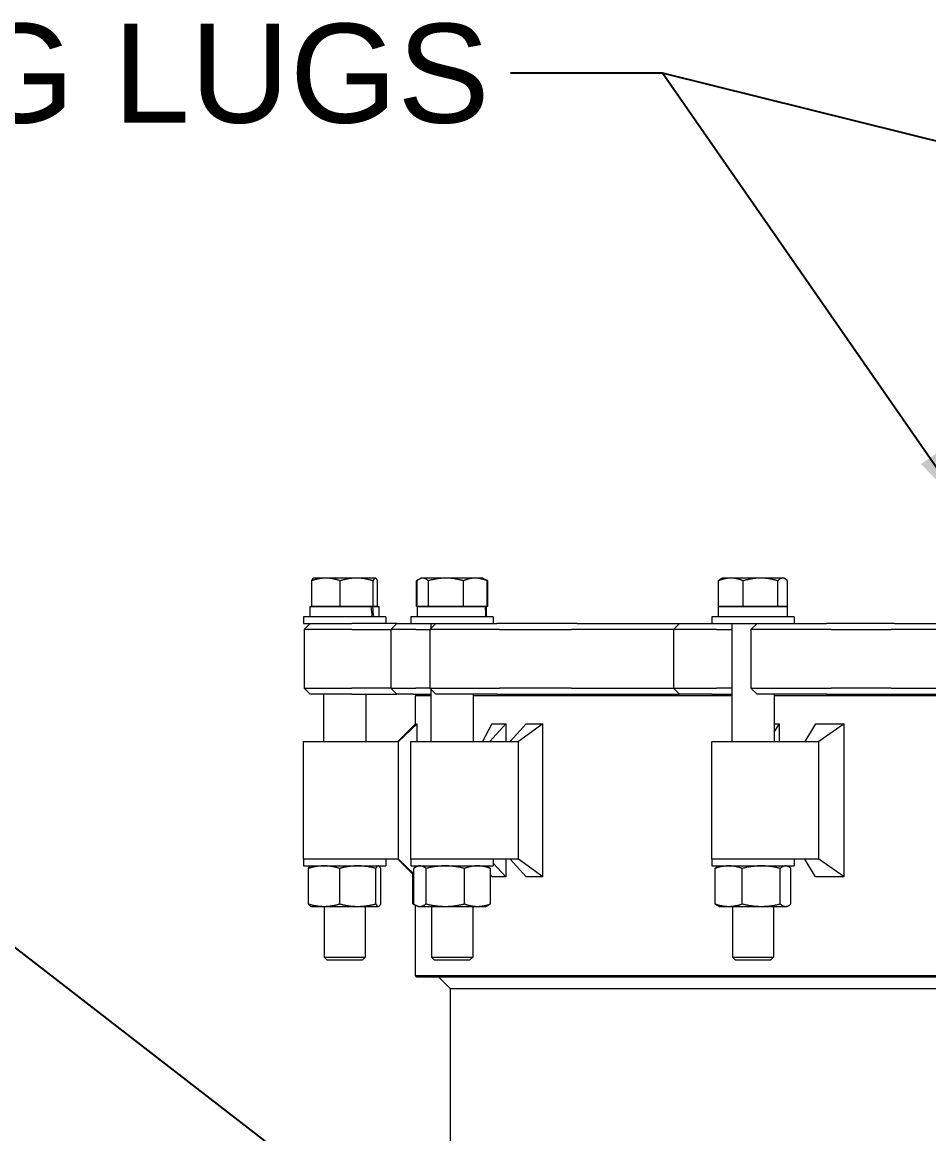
# Model space of a CAD drawing. Header units: inches. Extents: x 17 to 469, y 7 to 301.
# Drawn here: x 208.44 to 227.66, y 112.44 to 136.01 of the extents above; entities that cross this region are included whole.
import ezdxf

# ---------------------------------------------------------------- set-up
doc = ezdxf.new("R2010")
doc.units = ezdxf.units.IN
doc.header["$LTSCALE"] = 14
doc.header["$MEASUREMENT"] = 0
doc.layers.add('Symbol (ANSI)', color=7, linetype='Continuous', lineweight=25)
doc.layers.add('Visible (ANSI)', color=7, linetype='Continuous', lineweight=50)
doc.styles.add('MEMCOR Medium', font='arial.ttf')
doc.dimstyles.new('Default (ANSI)$7', dxfattribs={"dimscale": 14, "dimtxt": 0.15, "dimasz": 0.098425, "dimexe": 0.125, "dimexo": 0.0625, "dimgap": 0.031496, "dimtad": 0, "dimtih": 1, "dimtoh": 1, "dimdec": 4, "dimrnd": 1e-08, "dimzin": 3, "dimdsep": 46, "dimlunit": 5, "dimtxsty": 'MEMCOR Medium', "dimcen": 0.09, "dimdle": 0.393701, "dimclrd": 256, "dimclre": 256, "dimclrt": 256, "dimadec": 0, "dimazin": 1, "dimtfac": 0.8, "dimtofl": 0, "dimtmove": 0, "dimatfit": 3, "dimfxl": 1, "dimfrac": 1, "dimtolj": 1, "dimtzin": 4, "dimlwd": -1, "dimlwe": -1, "dimarcsym": 0})

msp = doc.modelspace()

# ---------------------------------------------------------------- linework, layer by layer
at = {"layer": 'Visible (ANSI)', "linetype": 'Continuous', "lineweight": 18}
for p, q in [((214.575007, 123.61884), (214.575007, 124.164249)), ((214.617749, 124.22284), (214.612407, 124.219756)), ((214.876337, 124.22284), (214.617749, 124.22284)), ((215.527039, 124.22284), (214.876337, 124.22284)), ((215.177668, 123.61884), (215.177668, 124.164249)), ((215.92445, 124.22284), (215.527039, 124.22284)), ((215.87641, 123.61884), (215.87641, 124.164249)), ((215.929749, 124.22284), (215.92445, 124.22284)), ((215.929749, 124.22284), (215.93509, 124.219756)), ((215.972491, 123.61884), (215.972491, 124.164249)), ((216.794825, 123.61884), (216.794825, 124.164249)), ((216.809185, 123.61884), (216.809185, 124.164249)), ((216.859816, 124.202371), (216.815033, 124.176516)), ((216.895269, 124.22284), (216.859816, 124.202371)), ((216.928905, 124.22284), (216.895269, 124.22284)), ((217.419667, 124.22284), (216.928905, 124.22284)), ((217.048624, 123.61884), (217.048624, 124.164249)), ((218.042031, 124.22284), (217.419667, 124.22284)), ((217.790709, 123.61884), (217.790709, 124.164249)), ((218.207269, 124.22284), (218.042031, 124.22284)), ((218.207269, 124.22284), (218.242723, 124.202371)), ((218.242723, 124.202371), (218.287506, 124.176516)), ((218.293353, 123.61884), (218.293353, 124.164249)), ((218.307714, 123.61884), (218.307714, 124.164249)), ((223.198211, 123.61884), (223.198211, 124.164249)), ((223.27674, 124.22284), (223.250784, 124.207855)), ((223.461979, 124.22284), (223.27674, 124.22284)), ((224.093011, 124.22284), (223.461979, 124.22284)), ((223.725747, 123.61884), (223.725747, 124.164249)), ((224.563772, 124.22284), (224.093011, 124.22284)), ((224.460275, 123.61884), (224.460275, 124.164249)), ((224.58874, 124.22284), (224.563772, 124.22284)), ((224.58874, 124.22284), (224.614695, 124.207855)), ((224.667268, 123.61884), (224.667268, 124.164249)), ((214.544249, 123.618836), (215.837153, 123.618836)), ((214.544249, 123.399836), (214.544249, 123.618836)), ((214.876337, 123.61884), (214.575007, 123.61884)), ((214.617749, 123.61884), (214.617749, 123.618836)), ((215.177668, 123.61884), (214.876337, 123.61884)), ((215.527039, 123.61884), (215.177668, 123.61884)), ((215.87641, 123.61884), (215.527039, 123.61884)), ((215.837153, 123.618836), (215.870321, 123.618836)), ((215.870321, 123.618836), (216.003249, 123.618836)), ((215.92445, 123.61884), (215.87641, 123.61884)), ((215.972491, 123.61884), (215.92445, 123.61884)), ((215.929749, 123.61884), (215.929749, 123.618836)), ((216.003249, 123.399836), (216.003249, 123.618836)), ((216.809185, 123.61884), (216.794825, 123.61884)), ((216.928905, 123.61884), (216.809185, 123.61884)), ((216.821769, 123.618836), (218.259944, 123.618836)), ((216.821769, 123.399836), (216.821769, 123.618836)), ((216.895269, 123.61884), (216.895269, 123.618836)), ((217.048624, 123.61884), (216.928905, 123.61884)), ((217.419667, 123.61884), (217.048624, 123.61884)), ((217.790709, 123.61884), (217.419667, 123.61884)), ((218.042031, 123.61884), (217.790709, 123.61884)), ((218.293353, 123.61884), (218.042031, 123.61884)), ((218.207269, 123.61884), (218.207269, 123.618836)), ((218.259944, 123.618836), (218.270927, 123.618836)), ((218.270927, 123.618836), (218.280769, 123.618836)), ((218.280769, 123.399836), (218.280769, 123.618836)), ((218.307714, 123.61884), (218.293353, 123.61884)), ((223.461979, 123.61884), (223.198211, 123.61884)), ((223.20324, 123.618836), (224.66224, 123.618836)), ((223.20324, 123.399836), (223.20324, 123.618836)), ((223.27674, 123.61884), (223.27674, 123.618836)), ((223.725747, 123.61884), (223.461979, 123.61884)), ((224.093011, 123.61884), (223.725747, 123.61884)), ((224.460275, 123.61884), (224.093011, 123.61884)), ((224.563772, 123.61884), (224.460275, 123.61884)), ((224.667268, 123.61884), (224.563772, 123.61884)), ((224.58874, 123.61884), (224.58874, 123.618836)), ((224.66224, 123.399836), (224.66224, 123.618836)), ((216.148749, 123.399836), (214.398749, 123.399836)), ((214.398749, 123.399836), (214.398749, 123.259211)), ((216.148749, 123.399836), (216.148749, 123.259211)), ((218.426269, 123.399836), (216.676269, 123.399836)), ((216.676269, 123.399836), (216.676269, 123.259211)), ((218.426269, 123.399836), (218.426269, 123.259211)), ((224.80774, 123.399836), (223.05774, 123.399836)), ((223.05774, 123.399836), (223.05774, 123.259211)), ((224.80774, 123.399836), (224.80774, 123.259211)), ((214.398749, 123.259211), (214.543684, 123.259211)), ((214.543684, 123.259211), (214.413684, 123.129211)), ((214.41381, 123.129211), (214.413684, 123.129211)), ((214.413684, 123.129211), (214.413684, 121.889211)), ((214.424603, 123.129211), (214.41381, 123.129211)), ((215.423647, 123.129211), (214.424603, 123.129211)), ((214.543684, 123.259211), (214.543744, 123.259211)), ((214.543744, 123.259211), (214.554479, 123.259211)), ((214.554479, 123.259211), (215.423647, 123.259211)), ((216.382439, 123.259211), (215.423647, 123.259211)), ((215.423647, 123.129211), (216.252439, 123.129211)), ((216.382439, 123.259211), (216.252439, 123.129211)), ((216.33336, 123.129211), (216.252439, 123.129211)), ((216.252439, 123.129211), (216.252439, 121.889211)), ((216.447634, 123.129211), (216.33336, 123.129211)), ((216.382439, 123.259211), (216.45284, 123.259211)), ((216.784678, 123.129211), (216.447634, 123.129211)), ((216.45284, 123.259211), (216.566492, 123.259211)), ((216.566492, 123.259211), (216.676269, 123.259211)), ((216.676269, 123.259211), (217.207032, 123.259211)), ((216.784678, 123.129211), (217.077032, 123.129211)), ((217.207032, 123.259211), (217.077032, 123.129211)), ((217.105348, 123.129211), (217.077032, 123.129211)), ((217.077032, 123.129211), (217.077032, 121.889211)), ((217.103769, 123.259211), (217.103769, 123.155948)), ((217.239071, 123.129211), (217.105348, 123.129211)), ((217.207032, 123.259211), (217.220624, 123.259211)), ((217.220624, 123.259211), (217.353619, 123.259211)), ((218.55409, 123.129211), (217.239071, 123.129211)), ((217.353619, 123.259211), (218.497685, 123.259211)), ((219.390215, 123.259211), (218.497685, 123.259211)), ((218.55409, 123.129211), (219.44662, 123.129211)), ((220.196434, 123.259211), (219.390215, 123.259211)), ((219.44662, 123.129211), (220.086476, 123.129211)), ((222.244368, 123.129211), (220.086476, 123.129211)), ((220.196434, 123.259211), (222.374368, 123.259211)), ((222.374368, 123.259211), (222.244368, 123.129211)), ((222.587289, 123.129211), (222.244368, 123.129211)), ((222.244368, 123.129211), (222.244368, 121.889211)), ((222.374368, 123.259211), (222.672709, 123.259211)), ((222.803997, 123.129211), (222.587289, 123.129211)), ((222.672709, 123.259211), (222.888237, 123.259211)), ((223.161455, 123.129211), (222.803997, 123.129211)), ((222.888237, 123.259211), (223.059817, 123.259211)), ((223.061586, 123.259211), (223.059817, 123.259211)), ((223.061586, 123.259211), (224.018744, 123.259211)), ((223.161455, 123.129211), (223.48524, 123.129211)), ((223.48524, 123.259211), (223.48524, 120.759211)), ((224.018744, 123.259211), (223.888744, 123.129211)), ((223.989156, 123.129211), (223.888744, 123.129211)), ((223.888744, 123.129211), (223.888744, 121.889211)), ((224.219323, 123.129211), (223.989156, 123.129211)), ((224.018744, 123.259211), (224.066942, 123.259211)), ((224.066942, 123.259211), (224.295855, 123.259211)), ((225.589862, 123.129211), (224.219323, 123.129211)), ((224.295855, 123.259211), (225.488224, 123.259211)), ((226.105874, 123.259211), (225.488224, 123.259211)), ((225.589862, 123.129211), (226.207513, 123.129211)), ((226.93271, 123.259211), (226.105874, 123.259211)), ((226.207513, 123.129211), (226.863732, 123.129211)), ((231.136637, 123.129211), (226.863732, 123.129211)), ((226.93271, 123.259211), (231.17978, 123.259211)), ((214.413684, 121.889211), (214.41381, 121.889211)), ((214.543684, 121.759211), (214.413684, 121.889211)), ((214.41381, 121.889211), (214.424603, 121.889211)), ((214.424603, 121.889211), (215.423647, 121.889211)), ((216.252439, 121.889211), (215.423647, 121.889211)), ((216.252439, 121.889211), (216.33336, 121.889211)), ((216.382439, 121.759211), (216.252439, 121.889211)), ((216.33336, 121.889211), (216.447634, 121.889211)), ((216.447634, 121.889211), (216.784678, 121.889211)), ((217.077032, 121.889211), (216.784678, 121.889211)), ((217.077032, 121.889211), (217.105348, 121.889211)), ((217.207032, 121.759211), (217.077032, 121.889211)), ((217.105348, 121.889211), (217.239071, 121.889211)), ((217.239071, 121.889211), (218.55409, 121.889211)), ((219.44662, 121.889211), (218.55409, 121.889211)), ((220.086476, 121.889211), (219.44662, 121.889211)), ((220.086476, 121.889211), (222.244368, 121.889211)), ((222.244368, 121.889211), (222.587289, 121.889211)), ((222.374368, 121.759211), (222.244368, 121.889211)), ((222.587289, 121.889211), (222.803997, 121.889211)), ((222.803997, 121.889211), (223.161455, 121.889211)), ((223.48524, 121.889211), (223.161455, 121.889211)), ((223.888744, 121.889211), (223.989156, 121.889211)), ((224.018744, 121.759211), (223.888744, 121.889211)), ((223.989156, 121.889211), (224.219323, 121.889211)), ((224.219323, 121.889211), (225.589862, 121.889211)), ((226.207513, 121.889211), (225.589862, 121.889211)), ((226.863732, 121.889211), (226.207513, 121.889211)), ((226.863732, 121.889211), (231.136637, 121.889211)), ((214.543744, 121.759211), (214.543684, 121.759211)), ((214.554479, 121.759211), (214.543744, 121.759211)), ((215.423647, 121.759211), (214.554479, 121.759211)), ((214.826249, 121.759211), (214.826249, 120.759211)), ((215.423647, 121.759211), (216.382439, 121.759211)), ((215.721249, 121.759211), (215.721249, 120.759211)), ((216.45284, 121.759211), (216.382439, 121.759211)), ((216.566492, 121.759211), (216.45284, 121.759211)), ((216.728273, 121.759211), (216.566492, 121.759211)), ((216.728273, 121.759211), (217.103769, 121.759211)), ((216.804184, 121.759211), (216.772934, 121.727961)), ((217.103769, 121.727961), (216.772934, 121.727961)), ((216.772934, 121.128385), (216.772934, 121.727961)), ((217.103769, 121.862475), (217.103769, 120.759211)), ((217.220624, 121.759211), (217.207032, 121.759211)), ((217.353619, 121.759211), (217.220624, 121.759211)), ((218.497685, 121.759211), (217.353619, 121.759211)), ((217.998769, 121.759211), (217.998769, 120.759211)), ((223.48524, 121.727961), (217.998769, 121.727961)), ((218.497685, 121.759211), (219.390215, 121.759211)), ((219.390215, 121.759211), (219.938591, 121.759211)), ((219.938591, 121.759211), (222.374368, 121.759211)), ((222.672709, 121.759211), (222.374368, 121.759211)), ((222.888237, 121.759211), (222.672709, 121.759211)), ((223.059817, 121.759211), (222.888237, 121.759211)), ((223.059817, 121.759211), (223.48524, 121.759211)), ((224.066942, 121.759211), (224.018744, 121.759211)), ((224.295855, 121.759211), (224.066942, 121.759211)), ((225.488224, 121.759211), (224.295855, 121.759211)), ((224.38024, 121.759211), (224.38024, 120.759211)), ((232.706732, 121.727961), (224.38024, 121.727961)), ((225.488224, 121.759211), (226.105874, 121.759211)), ((226.105874, 121.759211), (226.600296, 121.759211)), ((226.600296, 121.759211), (231.342659, 121.759211)), ((216.778551, 121.134003), (216.403819, 120.759211)), ((216.809292, 121.134003), (216.415611, 120.759211)), ((216.778551, 121.134003), (216.809292, 121.134003)), ((216.809292, 120.759211), (216.809292, 121.134003)), ((218.392481, 121.134003), (218.200404, 120.759211)), ((218.693825, 121.134003), (218.352485, 120.759211)), ((218.392481, 121.134003), (218.693825, 121.134003)), ((218.693825, 121.134003), (218.693825, 120.759211)), ((219.120274, 121.134003), (218.786369, 120.759211)), ((219.47701, 121.134003), (218.9597, 120.759211)), ((219.120274, 121.134003), (219.47701, 121.134003)), ((219.47701, 117.88442), (219.47701, 121.134003)), ((224.486752, 121.134003), (224.38024, 120.967906)), ((224.38024, 121.134003), (224.486752, 121.134003)), ((224.486752, 121.134003), (224.486752, 120.759211)), ((225.255186, 121.134003), (225.028242, 120.759211)), ((225.255186, 121.134003), (225.867261, 121.134003)), ((225.867261, 121.134003), (225.328782, 120.759211)), ((225.867261, 117.88442), (225.867261, 121.134003)), ((214.398749, 120.759211), (215.273749, 120.759211)), ((214.398749, 118.259211), (214.398749, 120.759211)), ((215.273749, 120.759211), (216.415611, 120.759211)), ((216.415611, 118.259211), (216.415611, 120.759211)), ((216.676269, 120.759211), (217.930917, 120.759211)), ((216.676269, 118.259211), (216.676269, 120.759211)), ((217.930917, 120.759211), (218.9597, 120.759211)), ((218.9597, 118.259211), (218.9597, 120.759211)), ((223.05774, 120.759211), (224.616842, 120.759211)), ((223.05774, 118.259211), (223.05774, 120.759211)), ((224.616842, 120.759211), (225.328782, 120.759211)), ((225.328782, 118.259211), (225.328782, 120.759211)), ((215.273749, 118.259211), (214.398749, 118.259211)), ((215.273749, 118.259211), (214.398749, 118.259211)), ((214.398749, 118.259211), (214.398749, 118.118586)), ((214.398749, 118.118586), (216.148749, 118.118586)), ((214.554749, 118.118586), (214.548894, 118.115856)), ((216.415611, 118.259211), (215.273749, 118.259211)), ((215.992749, 118.118586), (215.998603, 118.115856)), ((216.148749, 118.259211), (216.148749, 118.118586)), ((216.737918, 117.925059), (216.403819, 118.259211)), ((216.737918, 117.952369), (216.415611, 118.259211)), ((217.930917, 118.259211), (216.676269, 118.259211)), ((217.930917, 118.259211), (216.676269, 118.259211)), ((216.676269, 118.259211), (216.676269, 118.118586)), ((216.676269, 118.118586), (218.426269, 118.118586)), ((216.832269, 118.118586), (216.793411, 118.100467)), ((216.809292, 118.107872), (216.809292, 118.118586)), ((218.9597, 118.259211), (217.930917, 118.259211)), ((218.270269, 118.118586), (218.309127, 118.100467)), ((218.273165, 118.117236), (218.272473, 118.118586)), ((218.426269, 118.259211), (218.426269, 118.118586)), ((218.693825, 117.88442), (218.426269, 118.178196)), ((218.693825, 118.259211), (218.693825, 117.88442)), ((219.120274, 117.88442), (218.786369, 118.259211)), ((219.47701, 117.88442), (218.9597, 118.259211)), ((224.616842, 118.259211), (223.05774, 118.259211)), ((224.616842, 118.259211), (223.05774, 118.259211)), ((223.05774, 118.259211), (223.05774, 118.118586)), ((223.05774, 118.118586), (224.80774, 118.118586)), ((223.21374, 118.118586), (223.185291, 118.105321)), ((225.328782, 118.259211), (224.616842, 118.259211)), ((224.65174, 118.118586), (224.680188, 118.105321)), ((224.80774, 118.259211), (224.80774, 118.118586)), ((225.255186, 117.88442), (225.028242, 118.259211)), ((225.867261, 117.88442), (225.328782, 118.259211)), ((214.507902, 117.311454), (214.507902, 118.066719)), ((215.168441, 117.311454), (215.168441, 118.066719)), ((215.934287, 117.311454), (215.934287, 118.066719)), ((216.039595, 117.311454), (216.039595, 118.066719)), ((216.722178, 117.311454), (216.722178, 117.940801)), ((216.737918, 117.311454), (216.737918, 118.066719)), ((217.000352, 117.311454), (217.000352, 118.066719)), ((217.813704, 117.311454), (217.813704, 118.066719)), ((218.364621, 117.311454), (218.364621, 118.066719)), ((218.392481, 117.88442), (218.364621, 117.938782)), ((218.693825, 117.88442), (218.392481, 117.88442)), ((219.47701, 117.88442), (219.120274, 117.88442)), ((223.12767, 117.311454), (223.12767, 118.066719)), ((223.705868, 117.311454), (223.705868, 118.066719)), ((224.510938, 117.311454), (224.510938, 118.066719)), ((224.73781, 117.311454), (224.73781, 118.066719)), ((225.867261, 117.88442), (225.255186, 117.88442)), ((214.554749, 117.259586), (214.548894, 117.262317)), ((214.554749, 117.259586), (214.838171, 117.259586)), ((214.836249, 117.259586), (214.836249, 116.184951)), ((214.838171, 117.259586), (215.551364, 117.259586)), ((215.551364, 117.259586), (215.986941, 117.259586)), ((215.711249, 117.259586), (215.711249, 116.184951)), ((215.986941, 117.259586), (215.992749, 117.259586)), ((215.992749, 117.259586), (215.998603, 117.262317)), ((216.772934, 117.287255), (216.744327, 117.300595)), ((216.772934, 115.790461), (216.772934, 117.288385)), ((216.832269, 117.259586), (216.793411, 117.277706)), ((216.832269, 117.259586), (216.869135, 117.259586)), ((216.869135, 117.259586), (217.407028, 117.259586)), ((217.113769, 117.259586), (217.113769, 116.184951)), ((217.407028, 117.259586), (218.089162, 117.259586)), ((217.988769, 117.259586), (217.988769, 116.184951)), ((218.089162, 117.259586), (218.270269, 117.259586)), ((218.270269, 117.259586), (218.309127, 117.277706)), ((223.21374, 117.259586), (223.185291, 117.272852)), ((223.21374, 117.259586), (223.416769, 117.259586)), ((223.416769, 117.259586), (224.108403, 117.259586)), ((223.49524, 117.259586), (223.49524, 116.184951)), ((224.108403, 117.259586), (224.624374, 117.259586)), ((224.37024, 117.259586), (224.37024, 116.184951)), ((224.624374, 117.259586), (224.65174, 117.259586)), ((224.65174, 117.259586), (224.680188, 117.272852)), ((214.836249, 116.184951), (215.711249, 116.184951)), ((214.90441, 116.118836), (214.836249, 116.184951)), ((215.643088, 116.118836), (214.90441, 116.118836)), ((215.643088, 116.118836), (215.711249, 116.184951)), ((217.113769, 116.184951), (217.988769, 116.184951)), ((217.18193, 116.118836), (217.113769, 116.184951)), ((217.920608, 116.118836), (217.18193, 116.118836)), ((217.920608, 116.118836), (217.988769, 116.184951)), ((223.49524, 116.184951), (224.37024, 116.184951)), ((223.563401, 116.118836), (223.49524, 116.184951)), ((224.302079, 116.118836), (223.563401, 116.118836)), ((224.302079, 116.118836), (224.37024, 116.184951)), ((216.772934, 115.790461), (238.253012, 115.790461)), ((216.804184, 115.759211), (216.772934, 115.790461)), ((238.228532, 115.759211), (216.804184, 115.759211)), ((217.521312, 115.509211), (217.271312, 115.759211)), ((217.521312, 108.009211), (217.521312, 115.509211)), ((237.875893, 115.509211), (217.521312, 115.509211))]:
    msp.add_line(p, q, dxfattribs=at)
for centre, major_axis, ratio, start_param, end_param in [((215.273749, 123.463585), (-0.450655, 4.136728), 0.138673661, 4.681873768, 4.734817541), ((215.273749, 123.774088), (-0.450655, 4.136728), 0.138673661, 4.606699143, 4.659748511), ((217.551269, 123.463585), (-0.15084, 4.137118), 0.172519819, 4.690689698, 4.743633471), ((217.551269, 123.774088), (-0.15084, 4.137118), 0.172519819, 4.615515074, 4.668564441)]:
    msp.add_ellipse(centre, major_axis=major_axis, ratio=ratio, start_param=start_param, end_param=end_param, dxfattribs=at)
for points, weights in [([(214.876337, 124.22284), (214.736489, 124.22284), (214.575007, 124.164249)], [1, 1.0379548493, 1]), ([(214.575007, 124.164249), (214.594974, 124.209691), (214.612407, 124.219756)], [1, 1.0291885243, 1.01348318305]), ([(215.177668, 124.164249), (215.016185, 124.22284), (214.876337, 124.22284)], [1, 1.0379548493, 1]), ([(215.527039, 124.22284), (215.364895, 124.22284), (215.177668, 124.164249)], [1, 1.0379548493, 1]), ([(215.87641, 124.164249), (215.689183, 124.22284), (215.527039, 124.22284)], [1, 1.0379548493, 1]), ([(215.92445, 124.22284), (215.902155, 124.22284), (215.87641, 124.164249)], [1, 1.0379548493, 1]), ([(215.972491, 124.164249), (215.946746, 124.22284), (215.92445, 124.22284)], [1, 1.0379548493, 1]), ([(216.842109, 124.191), (216.819213, 124.179757), (216.794825, 124.164249)], [1.01451336305, 1.00977327381, 1]), ([(216.928905, 124.22284), (216.873343, 124.22284), (216.809185, 124.164249)], [1, 1.0379548493, 1]), ([(217.048624, 124.164249), (216.984467, 124.22284), (216.928905, 124.22284)], [1, 1.0379548493, 1]), ([(217.419667, 124.22284), (217.247465, 124.22284), (217.048624, 124.164249)], [1, 1.0379548493, 1]), ([(217.790709, 124.164249), (217.591868, 124.22284), (217.419667, 124.22284)], [1, 1.0379548493, 1]), ([(218.042031, 124.22284), (217.925392, 124.22284), (217.790709, 124.164249)], [1, 1.0379548493, 1]), ([(218.293353, 124.164249), (218.15867, 124.22284), (218.042031, 124.22284)], [1, 1.0379548493, 1]), ([(218.242723, 124.202371), (218.266884, 124.188422), (218.293353, 124.164249)], [1.01827150063, 1.01531728533, 1]), ([(218.307714, 124.164249), (218.290265, 124.173497), (218.273493, 124.18121)], [1, 1.00580511169, 1.00983446495]), ([(218.287506, 124.176516), (218.297466, 124.170765), (218.307714, 124.164249)], [1.00728829486, 1.00408348025, 1]), ([(223.461979, 124.22284), (223.339564, 124.22284), (223.198211, 124.164249)], [1, 1.0379548493, 1]), ([(223.198211, 124.164249), (223.225877, 124.193475), (223.250784, 124.207855)], [1, 1.01857870744, 1.01896904757]), ([(223.725747, 124.164249), (223.584394, 124.22284), (223.461979, 124.22284)], [1, 1.0379548493, 1]), ([(224.093011, 124.22284), (223.922563, 124.22284), (223.725747, 124.164249)], [1, 1.0379548493, 1]), ([(224.460275, 124.164249), (224.263459, 124.22284), (224.093011, 124.22284)], [1, 1.0379548493, 1]), ([(224.563772, 124.22284), (224.515739, 124.22284), (224.460275, 124.164249)], [1, 1.0379548493, 1]), ([(224.667268, 124.164249), (224.611805, 124.22284), (224.563772, 124.22284)], [1, 1.0379548493, 1]), ([(214.838171, 118.118586), (214.684893, 118.118586), (214.507902, 118.066719)], [1, 1.0379548493, 1]), ([(214.507902, 118.066719), (214.529787, 118.106947), (214.548894, 118.115856)], [1, 1.0291885243, 1.01348318305]), ([(215.168441, 118.066719), (214.99145, 118.118586), (214.838171, 118.118586)], [1, 1.0379548493, 1]), ([(215.551364, 118.118586), (215.373649, 118.118586), (215.168441, 118.066719)], [1, 1.0379548493, 1]), ([(215.934287, 118.066719), (215.729079, 118.118586), (215.551364, 118.118586)], [1, 1.0379548493, 1]), ([(215.986941, 118.118586), (215.962505, 118.118586), (215.934287, 118.066719)], [1, 1.0379548493, 1]), ([(216.039595, 118.066719), (216.011378, 118.118586), (215.986941, 118.118586)], [1, 1.0379548493, 1]), ([(216.869135, 118.118586), (216.808237, 118.118586), (216.737918, 118.066719)], [1, 1.0379548493, 1]), ([(217.000352, 118.066719), (216.930033, 118.118586), (216.869135, 118.118586)], [1, 1.0379548493, 1]), ([(217.407028, 118.118586), (217.218289, 118.118586), (217.000352, 118.066719)], [1, 1.0379548493, 1]), ([(217.813704, 118.066719), (217.595767, 118.118586), (217.407028, 118.118586)], [1, 1.0379548493, 1]), ([(218.089162, 118.118586), (217.961321, 118.118586), (217.813704, 118.066719)], [1, 1.0379548493, 1]), ([(218.364621, 118.066719), (218.217003, 118.118586), (218.089162, 118.118586)], [1, 1.0379548493, 1]), ([(223.416769, 118.118586), (223.282597, 118.118586), (223.12767, 118.066719)], [1, 1.0379548493, 1]), ([(223.705868, 118.066719), (223.55094, 118.118586), (223.416769, 118.118586)], [1, 1.0379548493, 1]), ([(224.108403, 118.118586), (223.921586, 118.118586), (223.705868, 118.066719)], [1, 1.0379548493, 1]), ([(224.510938, 118.066719), (224.29522, 118.118586), (224.108403, 118.118586)], [1, 1.0379548493, 1]), ([(224.624374, 118.118586), (224.571728, 118.118586), (224.510938, 118.066719)], [1, 1.0379548493, 1]), ([(224.73781, 118.066719), (224.67702, 118.118586), (224.624374, 118.118586)], [1, 1.0379548493, 1]), ([(218.309127, 118.100467), (218.33561, 118.088118), (218.364621, 118.066719)], [1.01827150063, 1.01531728533, 1]), ([(223.12767, 118.066719), (223.157992, 118.092591), (223.185291, 118.105321)], [1, 1.01857870744, 1.01896904757]), ([(214.507902, 117.311454), (214.684893, 117.259586), (214.838171, 117.259586)], [1, 1.0379548493, 1]), ([(214.548894, 117.262317), (214.529787, 117.271226), (214.507902, 117.311454)], [1.01348318305, 1.0291885243, 1]), ([(214.838171, 117.259586), (214.99145, 117.259586), (215.168441, 117.311454)], [1, 1.0379548493, 1]), ([(215.168441, 117.311454), (215.373649, 117.259586), (215.551364, 117.259586)], [1, 1.0379548493, 1]), ([(215.551364, 117.259586), (215.729079, 117.259586), (215.934287, 117.311454)], [1, 1.0379548493, 1]), ([(215.934287, 117.311454), (215.962505, 117.259586), (215.986941, 117.259586)], [1, 1.0379548493, 1]), ([(215.986941, 117.259586), (216.011378, 117.259586), (216.039595, 117.311454)], [1, 1.0379548493, 1]), ([(216.722178, 117.311454), (216.748342, 117.298016), (216.772934, 117.288198)], [1, 1.00956405114, 1.01430810821]), ([(216.737918, 117.311454), (216.808237, 117.259586), (216.869135, 117.259586)], [1, 1.0379548493, 1]), ([(216.869135, 117.259586), (216.930033, 117.259586), (217.000352, 117.311454)], [1, 1.0379548493, 1]), ([(217.000352, 117.311454), (217.218289, 117.259586), (217.407028, 117.259586)], [1, 1.0379548493, 1]), ([(217.407028, 117.259586), (217.595767, 117.259586), (217.813704, 117.311454)], [1, 1.0379548493, 1]), ([(217.813704, 117.311454), (217.961321, 117.259586), (218.089162, 117.259586)], [1, 1.0379548493, 1]), ([(218.089162, 117.259586), (218.217003, 117.259586), (218.364621, 117.311454)], [1, 1.0379548493, 1]), ([(218.364621, 117.311454), (218.33561, 117.290055), (218.309127, 117.277706)], [1, 1.01531728533, 1.01827150063]), ([(223.185291, 117.272852), (223.157992, 117.285582), (223.12767, 117.311454)], [1.01896904757, 1.01857870744, 1]), ([(223.12767, 117.311454), (223.282597, 117.259586), (223.416769, 117.259586)], [1, 1.0379548493, 1]), ([(223.416769, 117.259586), (223.55094, 117.259586), (223.705868, 117.311454)], [1, 1.0379548493, 1]), ([(223.705868, 117.311454), (223.921586, 117.259586), (224.108403, 117.259586)], [1, 1.0379548493, 1]), ([(224.108403, 117.259586), (224.29522, 117.259586), (224.510938, 117.311454)], [1, 1.0379548493, 1]), ([(224.510938, 117.311454), (224.571728, 117.259586), (224.624374, 117.259586)], [1, 1.0379548493, 1]), ([(224.624374, 117.259586), (224.67702, 117.259586), (224.73781, 117.311454)], [1, 1.0379548493, 1])]:
    msp.add_rational_spline(points, weights, degree=2, dxfattribs=at)

# ---------------------------------------------------------------- texts
at = {"layer": 'Symbol (ANSI)', "insert": (218.349927, 135.981129), "char_height": 2.10000007, "width": 20.05244034, "attachment_point": 3, "style": 'MEMCOR Medium'}
msp.add_mtext('\\fArial|b0|i0;LIFTING LUGS', dxfattribs=at)

# ---------------------------------------------------------------- leaders
at = {"layer": 'Symbol (ANSI)', "annotation_type": 0, "has_hookline": 1, "hookline_direction": 1}
for points, text_width in [([(228.465053, 125.638062), (222.016705, 134.931129), (218.790872, 134.931129)], 19.682129), ([(236.76535, 94.353568), (207.47147, 117.019673), (206.093517, 117.019673)], 50.134995)]:
    msp.add_leader(points, dimstyle='Default (ANSI)$7', override={"dimtad": 0}, dxfattribs=dict(at, text_width=text_width))
at = {"layer": 'Symbol (ANSI)'}
msp.add_leader([(246.775299, 126.267484), (245.281613, 129.158029), (222.016705, 134.931129)], dimstyle='Default (ANSI)$7', override={"dimtad": 0}, dxfattribs=at)

doc.saveas('drawing.dxf')
